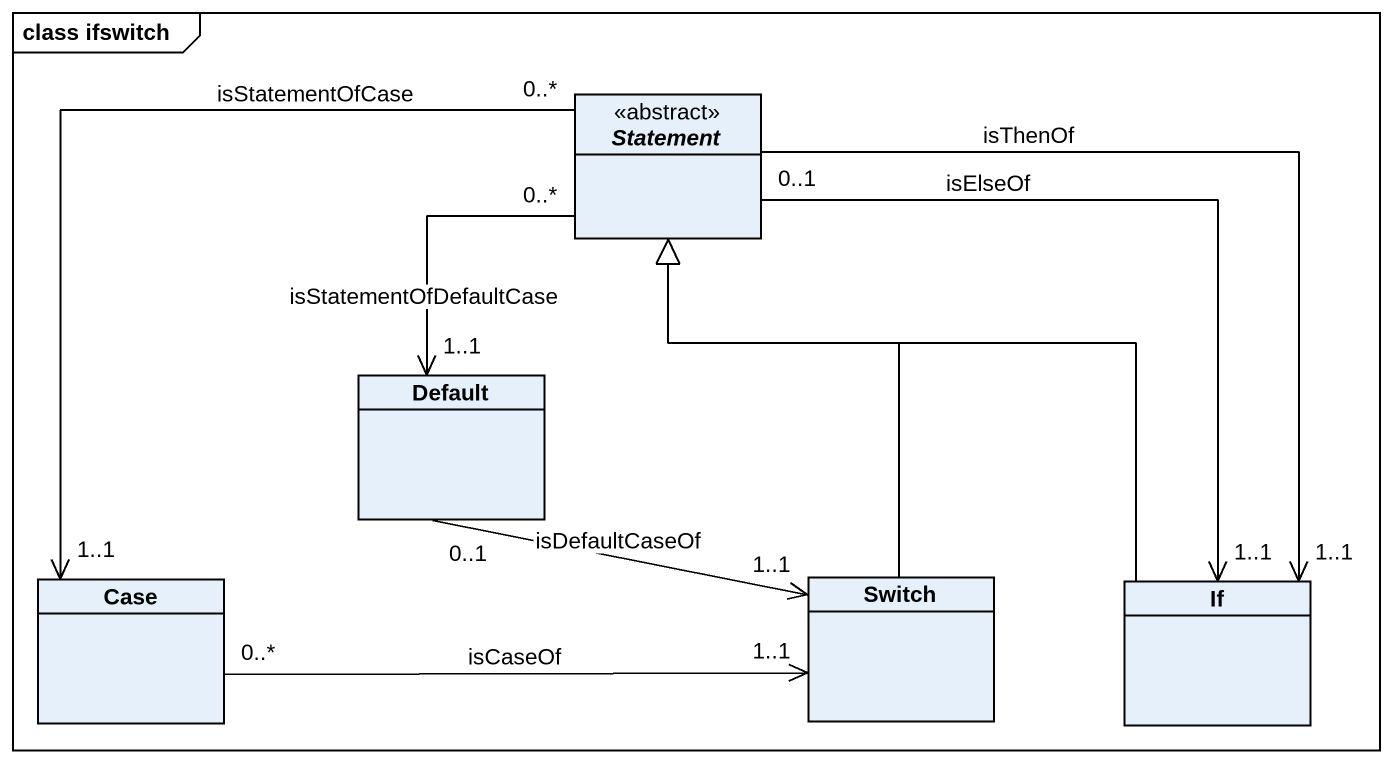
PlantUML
@startuml
mainframe class ifswitch
hide circle
hide empty members
abstract class Statement <<abstract>>
class Default
class Case
class Switch
class "If" as If_
Statement "0..*" --> "1..1" Default : isStatementOfDefaultCase
Statement "0..*" --> "1..1" Case : isStatementOfCase
Statement "0..1" --> "1..1" If_ : isElseOf
Statement --> "1..1" If_ : isThenOf
Default "0..1" -right-> "1..1" Switch : isDefaultCaseOf
Case "0..*" -right-> "1..1" Switch : isCaseOf
Switch -up-|> Statement
If_ -up-|> Statement
@enduml
